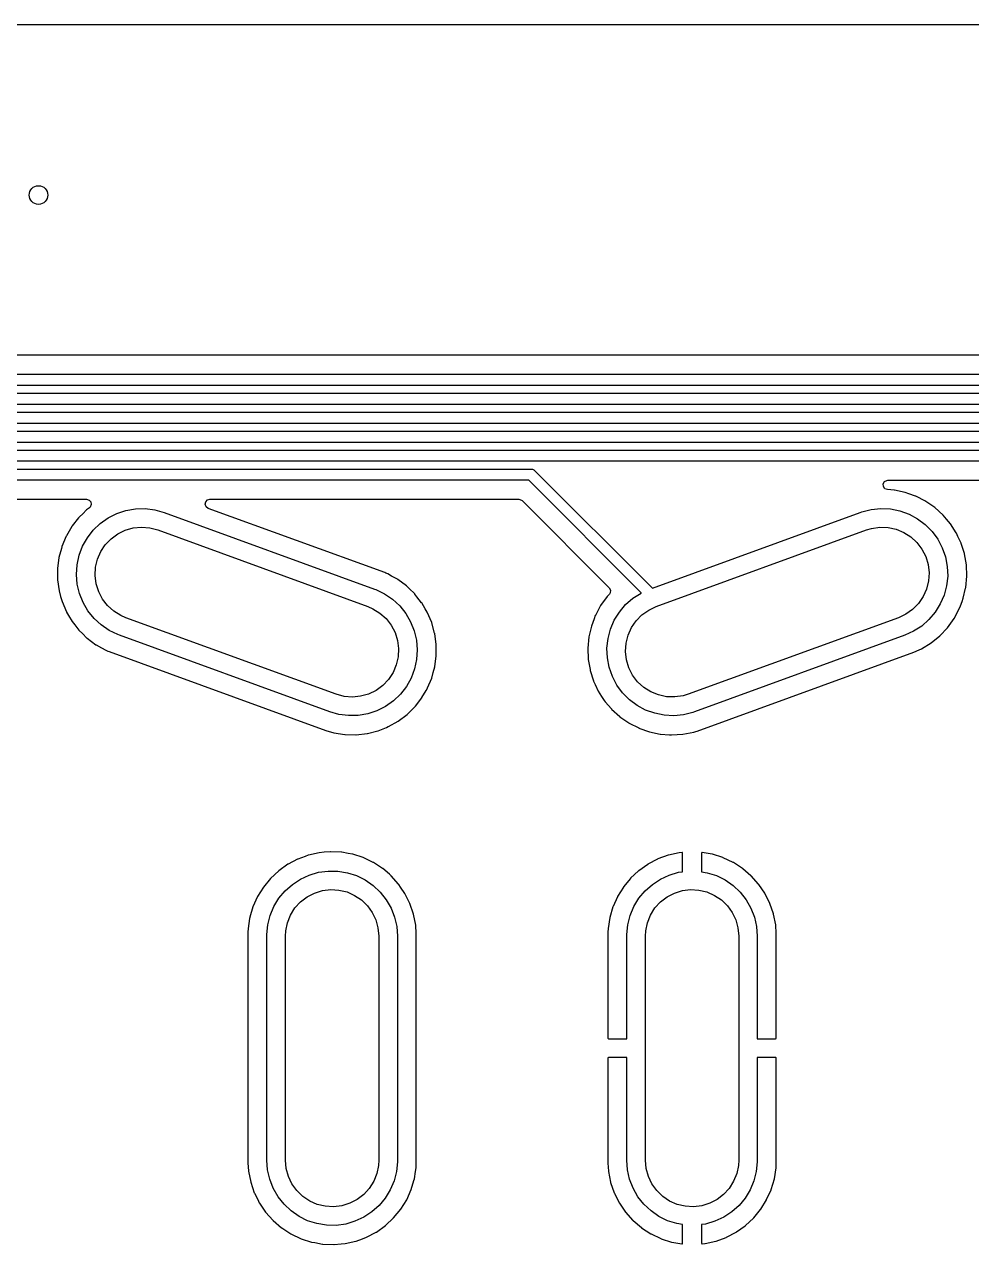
# Model space of a CAD drawing. Extents: x 14 to 417, y -165 to -100.
# Drawn here: x 253.62 to 279.02, y -132.26 to -99.57 of the extents above; entities that cross this region are included whole.
import ezdxf

# ---------------------------------------------------------------- set-up
doc = ezdxf.new("R2010")
doc.units = 0
doc.layers.add('BLACK', color=7, linetype='CONTINUOUS')

msp = doc.modelspace()

# ---------------------------------------------------------------- linework, layer by layer
at = {"layer": 'BLACK', "linetype": 'CONTINUOUS'}
for p, q in [((242.616, -99.5685), (290.785, -99.5685)), ((380.455, -108.434), (219.182, -108.434)), ((219.1, -108.943), (380.492, -108.943)), ((380.43, -109.243), (219.163, -109.243)), ((219.299, -109.451), (374.289, -109.451)), ((374.227, -109.751), (219.361, -109.751)), ((219.497, -109.959), (341.884, -109.959)), ((341.822, -110.259), (219.559, -110.259)), ((219.696, -110.467), (316.992, -110.467)), ((316.93, -110.767), (219.758, -110.767)), ((219.894, -110.975), (292.1, -110.975)), ((292.038, -111.275), (219.956, -111.275)), ((220.092, -111.483), (267.208, -111.483)), ((267.208, -111.483), (267.227, -111.488)), ((267.227, -111.488), (267.247, -111.488)), ((267.247, -111.488), (267.264, -111.498)), ((267.146, -111.783), (220.155, -111.783)), ((270.164, -114.801), (267.146, -111.783)), ((267.264, -111.498), (267.283, -111.503)), ((267.283, -111.503), (267.297, -111.517)), ((267.297, -111.517), (267.314, -111.527)), ((267.314, -111.527), (270.461, -114.673)), ((276.686, -111.82), (276.748, -111.786)), ((276.748, -111.786), (276.775, -111.783)), ((276.775, -111.783), (281.996, -111.783)), ((276.652, -111.882), (276.686, -111.82)), ((276.657, -111.953), (276.652, -111.882)), ((276.699, -112.01), (276.657, -111.953)), ((276.766, -112.035), (276.699, -112.01)), ((276.942, -112.048), (276.766, -112.035)), ((276.946, -112.048), (276.942, -112.048)), ((276.942, -112.048), (276.942, -112.048)), ((276.95, -112.049), (276.946, -112.048)), ((277.236, -112.109), (276.95, -112.049)), ((276.95, -112.049), (276.95, -112.049)), ((277.24, -112.11), (277.236, -112.109)), ((277.236, -112.109), (277.236, -112.109)), ((277.335, -112.143), (277.24, -112.11)), ((252.715, -112.291), (255.291, -112.291)), ((255.291, -112.291), (255.36, -112.312)), ((255.36, -112.312), (255.406, -112.365)), ((255.416, -112.435), (255.387, -112.5)), ((255.406, -112.365), (255.416, -112.435)), ((258.471, -112.427), (258.485, -112.358)), ((258.496, -112.494), (258.471, -112.427)), ((258.485, -112.358), (258.535, -112.307)), ((258.535, -112.307), (258.596, -112.291)), ((258.596, -112.291), (266.883, -112.291)), ((266.883, -112.291), (266.951, -112.312)), ((266.951, -112.312), (266.972, -112.328)), ((266.972, -112.328), (269.305, -114.661)), ((277.518, -112.208), (277.335, -112.143)), ((277.523, -112.209), (277.518, -112.208)), ((277.527, -112.211), (277.523, -112.209)), ((277.786, -112.344), (277.527, -112.211)), ((277.527, -112.211), (277.527, -112.211)), ((277.79, -112.346), (277.786, -112.344)), ((277.794, -112.348), (277.79, -112.346)), ((278.034, -112.514), (277.794, -112.348)), ((277.794, -112.348), (277.794, -112.348)), ((255.074, -112.79), (254.905, -113.008)), ((255.076, -112.787), (255.074, -112.79)), ((255.074, -112.79), (255.074, -112.79)), ((255.101, -112.762), (255.076, -112.787)), ((255.185, -112.68), (255.101, -112.762)), ((255.29, -112.576), (255.185, -112.68)), ((255.367, -112.518), (255.29, -112.576)), ((255.387, -112.5), (255.367, -112.518)), ((255.656, -112.94), (255.868, -112.79)), ((255.868, -112.79), (256.099, -112.673)), ((256.099, -112.673), (256.346, -112.592)), ((256.346, -112.592), (256.601, -112.548)), ((256.601, -112.548), (256.861, -112.542)), ((256.861, -112.542), (257.118, -112.575)), ((257.118, -112.575), (257.367, -112.645)), ((257.367, -112.645), (263.006, -114.698)), ((258.553, -112.536), (258.496, -112.494)), ((263.283, -114.257), (258.553, -112.536)), ((270.461, -114.673), (276.033, -112.645)), ((276.033, -112.645), (276.076, -112.63)), ((276.076, -112.63), (276.327, -112.567)), ((276.327, -112.567), (276.585, -112.541)), ((276.585, -112.541), (276.844, -112.553)), ((276.844, -112.553), (277.099, -112.604)), ((277.099, -112.604), (277.343, -112.691)), ((277.343, -112.691), (277.571, -112.814)), ((278.037, -112.516), (278.034, -112.514)), ((278.034, -112.514), (278.034, -112.514)), ((278.259, -112.718), (278.037, -112.516)), ((278.262, -112.721), (278.259, -112.718)), ((278.352, -112.827), (278.262, -112.721)), ((278.262, -112.721), (278.262, -112.721)), ((254.855, -113.088), (254.747, -113.274)), ((254.892, -113.024), (254.855, -113.088)), ((254.905, -113.008), (254.892, -113.024)), ((255.31, -113.324), (255.468, -113.119)), ((255.468, -113.119), (255.656, -112.94)), ((256.125, -113.218), (256.325, -113.121)), ((256.325, -113.121), (256.539, -113.061)), ((256.539, -113.061), (256.76, -113.04)), ((256.76, -113.04), (256.982, -113.058)), ((256.982, -113.058), (257.196, -113.115)), ((257.196, -113.115), (262.835, -115.167)), ((270.565, -115.167), (276.204, -113.115)), ((276.204, -113.115), (276.341, -113.074)), ((276.341, -113.074), (276.561, -113.042)), ((276.561, -113.042), (276.783, -113.049)), ((276.783, -113.049), (277.001, -113.096)), ((277.001, -113.096), (277.206, -113.18)), ((277.571, -112.814), (277.779, -112.969)), ((277.779, -112.969), (277.962, -113.153)), ((278.453, -112.947), (278.352, -112.827)), ((278.455, -112.95), (278.453, -112.947)), ((278.612, -113.196), (278.455, -112.95)), ((254.741, -113.283), (254.626, -113.56)), ((254.747, -113.274), (254.741, -113.283)), ((255.183, -113.55), (255.31, -113.324)), ((255.792, -113.51), (255.946, -113.349)), ((255.946, -113.349), (256.125, -113.218)), ((277.206, -113.18), (277.394, -113.3)), ((277.394, -113.3), (277.557, -113.45)), ((277.962, -113.153), (278.115, -113.363)), ((278.115, -113.363), (278.236, -113.592)), ((278.615, -113.199), (278.612, -113.196)), ((278.612, -113.196), (278.612, -113.196)), ((278.656, -113.287), (278.615, -113.199)), ((278.74, -113.468), (278.656, -113.287)), ((254.613, -113.609), (254.548, -113.85)), ((254.625, -113.565), (254.613, -113.609)), ((254.626, -113.56), (254.625, -113.565)), ((254.625, -113.565), (254.625, -113.565)), ((255.091, -113.793), (255.183, -113.55)), ((255.581, -113.9), (255.669, -113.695)), ((255.669, -113.695), (255.792, -113.51)), ((277.557, -113.45), (277.691, -113.628)), ((277.691, -113.628), (277.792, -113.826)), ((278.236, -113.592), (278.321, -113.837)), ((278.741, -113.471), (278.74, -113.468)), ((278.74, -113.468), (278.74, -113.468)), ((278.743, -113.475), (278.741, -113.471)), ((278.828, -113.747), (278.743, -113.475)), ((278.743, -113.475), (278.743, -113.475)), ((278.831, -113.758), (278.828, -113.747)), ((278.882, -114.053), (278.831, -113.758)), ((254.548, -113.85), (254.51, -114.148)), ((255.019, -114.305), (255.036, -114.046)), ((255.036, -114.046), (255.091, -113.793)), ((255.531, -114.116), (255.581, -113.9)), ((277.792, -113.826), (277.856, -114.039)), ((277.856, -114.039), (277.881, -114.259)), ((278.321, -113.837), (278.37, -114.092)), ((278.37, -114.092), (278.38, -114.351)), ((278.894, -114.353), (278.882, -114.053)), ((254.51, -114.148), (254.51, -114.246)), ((254.51, -114.246), (254.511, -114.439)), ((255.04, -114.564), (255.019, -114.305)), ((255.52, -114.338), (255.531, -114.116)), ((255.548, -114.558), (255.52, -114.338)), ((263.284, -114.258), (263.283, -114.257)), ((263.283, -114.257), (263.283, -114.257)), ((263.285, -114.258), (263.284, -114.258)), ((263.315, -114.271), (263.285, -114.258)), ((263.285, -114.258), (263.285, -114.258)), ((263.371, -114.294), (263.315, -114.271)), ((263.47, -114.349), (263.371, -114.294)), ((263.63, -114.437), (263.47, -114.349)), ((277.881, -114.259), (277.866, -114.481)), ((278.38, -114.351), (278.352, -114.609)), ((278.866, -114.652), (278.894, -114.353)), ((254.511, -114.439), (254.511, -114.448)), ((254.511, -114.448), (254.552, -114.745)), ((254.552, -114.745), (254.553, -114.749)), ((254.553, -114.749), (254.553, -114.749)), ((254.553, -114.749), (254.593, -114.896)), ((255.1, -114.816), (255.04, -114.564)), ((255.615, -114.77), (255.548, -114.558)), ((263.006, -114.698), (263.048, -114.714)), ((263.048, -114.714), (263.282, -114.827)), ((263.633, -114.439), (263.63, -114.437)), ((263.63, -114.437), (263.63, -114.437)), ((263.637, -114.442), (263.633, -114.439)), ((263.871, -114.616), (263.637, -114.442)), ((263.637, -114.442), (263.637, -114.442)), ((263.874, -114.618), (263.871, -114.616)), ((263.871, -114.616), (263.871, -114.616)), ((263.877, -114.621), (263.874, -114.618)), ((263.936, -114.679), (263.877, -114.621)), ((263.877, -114.621), (263.877, -114.621)), ((264.089, -114.827), (263.936, -114.679)), ((269.305, -114.661), (269.339, -114.724)), ((269.339, -114.724), (269.334, -114.795)), ((277.813, -114.697), (277.722, -114.9)), ((277.866, -114.481), (277.813, -114.697)), ((278.352, -114.609), (278.286, -114.86)), ((278.798, -114.944), (278.86, -114.674)), ((278.86, -114.674), (278.865, -114.656)), ((278.865, -114.656), (278.866, -114.652)), ((254.593, -114.896), (254.631, -115.034)), ((254.631, -115.034), (254.749, -115.311)), ((255.196, -115.057), (255.1, -114.816)), ((255.327, -115.281), (255.196, -115.057)), ((255.718, -114.967), (255.615, -114.77)), ((255.855, -115.142), (255.718, -114.967)), ((263.282, -114.827), (263.496, -114.972)), ((263.496, -114.972), (263.687, -115.149)), ((264.092, -114.831), (264.089, -114.827)), ((264.148, -114.903), (264.092, -114.831)), ((264.092, -114.831), (264.092, -114.831)), ((264.275, -115.063), (264.148, -114.903)), ((264.277, -115.067), (264.275, -115.063)), ((264.373, -115.229), (264.277, -115.067)), ((264.277, -115.067), (264.277, -115.067)), ((269.249, -114.899), (269.073, -115.143)), ((269.252, -114.896), (269.249, -114.899)), ((269.308, -114.837), (269.252, -114.896)), ((269.252, -114.896), (269.252, -114.896)), ((269.334, -114.795), (269.308, -114.837)), ((269.745, -115.115), (269.94, -114.944)), ((269.94, -114.944), (270.158, -114.804)), ((270.158, -114.804), (270.164, -114.801)), ((277.597, -115.083), (277.441, -115.242)), ((277.722, -114.9), (277.597, -115.083)), ((278.286, -114.86), (278.183, -115.098)), ((278.722, -115.146), (278.766, -115.03)), ((278.766, -115.03), (278.798, -114.944)), ((254.749, -115.311), (254.751, -115.314)), ((254.751, -115.314), (254.751, -115.314)), ((254.751, -115.314), (254.808, -115.411)), ((254.808, -115.411), (254.901, -115.569)), ((255.489, -115.483), (255.327, -115.281)), ((256.02, -115.291), (255.855, -115.142)), ((256.209, -115.408), (256.02, -115.291)), ((256.341, -115.465), (256.209, -115.408)), ((262.835, -115.167), (262.967, -115.224)), ((262.967, -115.224), (263.156, -115.341)), ((263.156, -115.341), (263.321, -115.49)), ((263.687, -115.149), (263.849, -115.351)), ((263.849, -115.351), (263.98, -115.575)), ((264.427, -115.321), (264.373, -115.229)), ((264.545, -115.598), (264.427, -115.321)), ((268.93, -115.411), (268.899, -115.493)), ((268.932, -115.407), (268.93, -115.411)), ((268.93, -115.411), (268.93, -115.411)), ((269.073, -115.143), (268.932, -115.407)), ((269.441, -115.534), (269.577, -115.313)), ((269.577, -115.313), (269.745, -115.115)), ((270.027, -115.549), (270.183, -115.39)), ((270.183, -115.39), (270.364, -115.262)), ((270.364, -115.262), (270.565, -115.167)), ((277.26, -115.37), (277.059, -115.465)), ((277.441, -115.242), (277.26, -115.37)), ((278.047, -115.319), (277.879, -115.517)), ((278.183, -115.098), (278.047, -115.319)), ((278.551, -115.489), (278.692, -115.225)), ((278.692, -115.225), (278.722, -115.146)), ((254.901, -115.569), (254.972, -115.659)), ((254.972, -115.659), (255.084, -115.801)), ((255.68, -115.66), (255.489, -115.483)), ((255.894, -115.805), (255.68, -115.66)), ((261.98, -117.517), (256.341, -115.465)), ((263.321, -115.49), (263.458, -115.665)), ((263.458, -115.665), (263.561, -115.862)), ((263.98, -115.575), (264.076, -115.816)), ((264.546, -115.602), (264.545, -115.598)), ((264.623, -115.883), (264.546, -115.602)), ((264.546, -115.602), (264.546, -115.602)), ((268.826, -115.688), (268.758, -115.98)), ((268.899, -115.493), (268.826, -115.688)), ((269.338, -115.772), (269.441, -115.534)), ((269.811, -115.935), (269.902, -115.732)), ((269.902, -115.732), (270.027, -115.549)), ((277.059, -115.465), (271.42, -117.517)), ((277.684, -115.688), (277.466, -115.828)), ((277.879, -115.517), (277.684, -115.688)), ((278.172, -115.948), (278.372, -115.736)), ((278.372, -115.736), (278.375, -115.733)), ((278.372, -115.736), (278.372, -115.736)), ((278.375, -115.733), (278.551, -115.489)), ((255.084, -115.801), (255.084, -115.801)), ((255.084, -115.801), (255.087, -115.805)), ((255.087, -115.805), (255.176, -115.891)), ((255.176, -115.891), (255.299, -116.011)), ((255.299, -116.011), (255.299, -116.011)), ((255.299, -116.011), (255.302, -116.014)), ((255.302, -116.014), (255.305, -116.016)), ((255.305, -116.016), (255.305, -116.016)), ((255.305, -116.016), (255.539, -116.19)), ((256.128, -115.918), (255.894, -115.805)), ((256.17, -115.934), (256.128, -115.918)), ((261.809, -117.987), (256.17, -115.934)), ((263.561, -115.862), (263.628, -116.074)), ((264.076, -115.816), (264.136, -116.068)), ((264.624, -115.887), (264.623, -115.883)), ((264.623, -115.883), (264.623, -115.883)), ((264.665, -116.184), (264.624, -115.887)), ((268.758, -115.98), (268.73, -116.279)), ((269.244, -116.281), (269.272, -116.023)), ((269.272, -116.023), (269.338, -115.772)), ((269.758, -116.151), (269.811, -115.935)), ((277.23, -115.934), (271.591, -117.987)), ((277.466, -115.828), (277.23, -115.934)), ((277.936, -116.14), (278.169, -115.951)), ((278.169, -115.951), (278.172, -115.948)), ((255.539, -116.19), (255.539, -116.19)), ((255.539, -116.19), (255.543, -116.193)), ((255.543, -116.193), (255.546, -116.195)), ((255.546, -116.195), (255.546, -116.195)), ((255.546, -116.195), (255.686, -116.272)), ((255.686, -116.272), (255.805, -116.338)), ((255.805, -116.338), (255.861, -116.361)), ((255.861, -116.361), (255.891, -116.374)), ((255.891, -116.374), (255.891, -116.374)), ((255.891, -116.374), (255.892, -116.374)), ((255.892, -116.374), (255.893, -116.375)), ((255.893, -116.375), (255.893, -116.375)), ((255.893, -116.375), (261.704, -118.49)), ((263.628, -116.074), (263.656, -116.294)), ((263.656, -116.294), (263.645, -116.516)), ((264.136, -116.068), (264.157, -116.327)), ((264.157, -116.327), (264.14, -116.586)), ((264.665, -116.188), (264.665, -116.184)), ((264.665, -116.282), (264.665, -116.188)), ((264.665, -116.188), (264.665, -116.188)), ((264.666, -116.484), (264.665, -116.282)), ((268.73, -116.279), (268.742, -116.579)), ((269.254, -116.54), (269.244, -116.281)), ((269.743, -116.373), (269.758, -116.151)), ((269.768, -116.593), (269.743, -116.373)), ((271.662, -118.502), (277.473, -116.387)), ((277.473, -116.387), (277.475, -116.386)), ((277.473, -116.387), (277.473, -116.387)), ((277.475, -116.386), (277.477, -116.385)), ((277.477, -116.385), (277.617, -116.323)), ((277.477, -116.385), (277.477, -116.385)), ((277.617, -116.323), (277.68, -116.296)), ((277.68, -116.296), (277.936, -116.14)), ((263.645, -116.516), (263.595, -116.732)), ((264.14, -116.586), (264.085, -116.839)), ((264.628, -116.782), (264.666, -116.484)), ((268.742, -116.579), (268.742, -116.583)), ((268.742, -116.583), (268.79, -116.855)), ((269.303, -116.795), (269.254, -116.54)), ((269.832, -116.806), (269.768, -116.593)), ((263.507, -116.937), (263.384, -117.122)), ((263.595, -116.732), (263.507, -116.937)), ((264.085, -116.839), (263.993, -117.082)), ((264.555, -117.051), (264.587, -116.933)), ((264.587, -116.933), (264.628, -116.782)), ((268.79, -116.855), (268.793, -116.874)), ((268.793, -116.874), (268.794, -116.878)), ((268.794, -116.878), (268.794, -116.878)), ((268.794, -116.878), (268.881, -117.157)), ((269.388, -117.04), (269.303, -116.795)), ((269.509, -117.269), (269.388, -117.04)), ((269.933, -117.004), (269.832, -116.806)), ((270.067, -117.182), (269.933, -117.004)), ((263.23, -117.283), (263.051, -117.414)), ((263.384, -117.122), (263.23, -117.283)), ((263.866, -117.308), (263.708, -117.513)), ((263.993, -117.082), (263.866, -117.308)), ((264.395, -117.416), (264.432, -117.352)), ((264.432, -117.352), (264.435, -117.349)), ((264.432, -117.352), (264.432, -117.352)), ((264.435, -117.349), (264.436, -117.344)), ((264.436, -117.344), (264.546, -117.082)), ((264.546, -117.082), (264.55, -117.072)), ((264.55, -117.072), (264.555, -117.051)), ((268.881, -117.157), (268.883, -117.161)), ((268.883, -117.161), (268.884, -117.164)), ((268.884, -117.164), (268.884, -117.164)), ((268.884, -117.164), (268.925, -117.252)), ((268.925, -117.252), (269.009, -117.433)), ((269.662, -117.479), (269.509, -117.269)), ((270.23, -117.332), (270.067, -117.182)), ((270.418, -117.452), (270.23, -117.332)), ((262.194, -117.574), (261.98, -117.517)), ((262.416, -117.592), (262.194, -117.574)), ((262.637, -117.571), (262.416, -117.592)), ((262.851, -117.511), (262.637, -117.571)), ((263.051, -117.414), (262.851, -117.511)), ((263.52, -117.692), (263.308, -117.842)), ((263.708, -117.513), (263.52, -117.692)), ((264.109, -117.833), (264.281, -117.611)), ((264.281, -117.611), (264.284, -117.608)), ((264.281, -117.611), (264.281, -117.611)), ((264.284, -117.608), (264.395, -117.416)), ((269.009, -117.433), (269.012, -117.436)), ((269.012, -117.436), (269.012, -117.436)), ((269.012, -117.436), (269.099, -117.573)), ((269.099, -117.573), (269.171, -117.685)), ((269.171, -117.685), (269.197, -117.716)), ((269.845, -117.663), (269.662, -117.479)), ((270.053, -117.818), (269.845, -117.663)), ((270.623, -117.536), (270.418, -117.452)), ((270.841, -117.583), (270.623, -117.536)), ((271.063, -117.59), (270.841, -117.583)), ((271.283, -117.558), (271.063, -117.59)), ((271.42, -117.517), (271.283, -117.558)), ((262.058, -118.057), (261.809, -117.987)), ((263.077, -117.959), (262.83, -118.04)), ((263.308, -117.842), (263.077, -117.959)), ((263.886, -118.056), (264.1, -117.845)), ((264.1, -117.845), (264.109, -117.833)), ((269.197, -117.716), (269.362, -117.911)), ((269.362, -117.911), (269.362, -117.911)), ((269.362, -117.911), (269.365, -117.914)), ((269.365, -117.914), (269.587, -118.116)), ((270.281, -117.941), (270.053, -117.818)), ((270.525, -118.028), (270.281, -117.941)), ((271.548, -118.002), (271.297, -118.065)), ((271.591, -117.987), (271.548, -118.002)), ((262.315, -118.09), (262.058, -118.057)), ((262.575, -118.084), (262.315, -118.09)), ((262.83, -118.04), (262.575, -118.084)), ((263.389, -118.381), (263.643, -118.238)), ((263.643, -118.238), (263.647, -118.236)), ((263.643, -118.238), (263.643, -118.238)), ((263.647, -118.236), (263.886, -118.056)), ((269.587, -118.116), (269.59, -118.118)), ((269.59, -118.118), (269.59, -118.118)), ((269.59, -118.118), (269.83, -118.284)), ((269.83, -118.284), (269.83, -118.284)), ((269.83, -118.284), (269.834, -118.286)), ((269.834, -118.286), (269.838, -118.288)), ((269.838, -118.288), (270.097, -118.421)), ((270.78, -118.079), (270.525, -118.028)), ((271.039, -118.091), (270.78, -118.079)), ((271.297, -118.065), (271.039, -118.091)), ((261.704, -118.49), (261.704, -118.49)), ((261.704, -118.49), (261.706, -118.49)), ((261.706, -118.49), (261.708, -118.491)), ((261.708, -118.491), (261.708, -118.491)), ((261.708, -118.491), (261.917, -118.552)), ((261.917, -118.552), (261.917, -118.552)), ((261.917, -118.552), (261.921, -118.553)), ((261.921, -118.553), (262.218, -118.598)), ((262.218, -118.598), (262.222, -118.598)), ((262.222, -118.598), (262.513, -118.603)), ((262.513, -118.603), (262.518, -118.603)), ((262.518, -118.603), (262.522, -118.602)), ((262.522, -118.602), (262.812, -118.569)), ((262.522, -118.602), (262.522, -118.602)), ((262.812, -118.569), (262.816, -118.568)), ((262.816, -118.568), (262.82, -118.567)), ((262.82, -118.567), (263.102, -118.496)), ((263.102, -118.496), (263.107, -118.495)), ((263.102, -118.496), (263.102, -118.496)), ((263.107, -118.495), (263.33, -118.405)), ((263.33, -118.405), (263.381, -118.385)), ((263.381, -118.385), (263.385, -118.383)), ((263.381, -118.385), (263.381, -118.385)), ((263.385, -118.383), (263.389, -118.381)), ((263.389, -118.381), (263.389, -118.381)), ((270.097, -118.421), (270.097, -118.421)), ((270.097, -118.421), (270.101, -118.423)), ((270.101, -118.423), (270.384, -118.522)), ((270.384, -118.522), (270.388, -118.523)), ((270.388, -118.523), (270.388, -118.523)), ((270.388, -118.523), (270.674, -118.583)), ((270.674, -118.583), (270.674, -118.583)), ((270.674, -118.583), (270.678, -118.584)), ((270.678, -118.584), (270.682, -118.584)), ((270.682, -118.584), (270.682, -118.584)), ((270.682, -118.584), (270.92, -118.601)), ((270.92, -118.601), (270.977, -118.606)), ((270.977, -118.606), (271.277, -118.588)), ((271.277, -118.588), (271.571, -118.531)), ((271.571, -118.531), (271.625, -118.514)), ((271.625, -118.514), (271.659, -118.503)), ((271.659, -118.503), (271.661, -118.502)), ((271.659, -118.503), (271.659, -118.503)), ((271.661, -118.502), (271.662, -118.502)), ((271.662, -118.502), (271.662, -118.502)), ((260.95, -121.934), (260.692, -122.07)), ((260.953, -121.932), (260.95, -121.934)), ((260.95, -121.934), (260.95, -121.934)), ((261.148, -121.86), (260.953, -121.932)), ((261.231, -121.83), (261.148, -121.86)), ((261.235, -121.829), (261.231, -121.83)), ((261.231, -121.83), (261.231, -121.83)), ((261.239, -121.828), (261.235, -121.829)), ((261.524, -121.764), (261.239, -121.828)), ((261.239, -121.828), (261.239, -121.828)), ((261.528, -121.763), (261.524, -121.764)), ((261.524, -121.764), (261.524, -121.764)), ((261.663, -121.751), (261.528, -121.763)), ((261.822, -121.737), (261.663, -121.751)), ((261.827, -121.737), (261.822, -121.737)), ((261.822, -121.737), (261.822, -121.737)), ((261.831, -121.737), (261.827, -121.737)), ((262.122, -121.75), (261.831, -121.737)), ((261.831, -121.737), (261.831, -121.737)), ((262.126, -121.751), (262.122, -121.75)), ((262.122, -121.75), (262.122, -121.75)), ((262.13, -121.751), (262.126, -121.751)), ((262.308, -121.783), (262.13, -121.751)), ((262.13, -121.751), (262.13, -121.751)), ((262.422, -121.804), (262.308, -121.783)), ((262.426, -121.805), (262.422, -121.804)), ((262.703, -121.894), (262.426, -121.805)), ((262.426, -121.805), (262.426, -121.805)), ((262.707, -121.895), (262.703, -121.894)), ((262.703, -121.894), (262.703, -121.894)), ((262.978, -122.024), (262.707, -121.895)), ((270.602, -121.935), (270.344, -122.071)), ((270.609, -121.931), (270.602, -121.935)), ((270.883, -121.83), (270.609, -121.931)), ((270.891, -121.828), (270.883, -121.83)), ((271.176, -121.764), (270.891, -121.828)), ((271.184, -121.763), (271.176, -121.764)), ((271.256, -121.757), (271.184, -121.763)), ((271.268, -121.759), (271.256, -121.757)), ((271.272, -121.774), (271.268, -121.759)), ((271.272, -122.273), (271.272, -121.774)), ((271.785, -121.756), (271.78, -121.771)), ((271.78, -121.771), (271.78, -122.273)), ((271.798, -121.755), (271.785, -121.756)), ((272.069, -121.803), (271.798, -121.755)), ((272.077, -121.805), (272.069, -121.803)), ((272.355, -121.895), (272.077, -121.805)), ((272.363, -121.898), (272.355, -121.895)), ((272.626, -122.023), (272.363, -121.898)), ((260.443, -122.246), (260.224, -122.45)), ((260.688, -122.072), (260.443, -122.246)), ((260.692, -122.07), (260.688, -122.072)), ((261.51, -122.288), (261.767, -122.253)), ((261.767, -122.253), (262.027, -122.257)), ((262.027, -122.257), (262.283, -122.298)), ((262.982, -122.026), (262.978, -122.024)), ((263.226, -122.185), (262.982, -122.026)), ((262.982, -122.026), (262.982, -122.026)), ((263.23, -122.188), (263.226, -122.185)), ((263.226, -122.185), (263.226, -122.185)), ((263.233, -122.19), (263.23, -122.188)), ((263.41, -122.341), (263.233, -122.19)), ((263.233, -122.19), (263.233, -122.19)), ((270.093, -122.249), (269.879, -122.448)), ((270.099, -122.244), (270.093, -122.249)), ((270.337, -122.075), (270.099, -122.244)), ((270.344, -122.071), (270.337, -122.075)), ((271.162, -122.288), (271.272, -122.273)), ((271.78, -122.273), (271.935, -122.298)), ((272.634, -122.027), (272.626, -122.023)), ((272.878, -122.186), (272.634, -122.027)), ((272.885, -122.191), (272.878, -122.186)), ((273.106, -122.38), (272.885, -122.191)), ((260.224, -122.45), (260.034, -122.682)), ((260.809, -122.612), (261.026, -122.469)), ((261.026, -122.469), (261.261, -122.361)), ((261.261, -122.361), (261.51, -122.288)), ((262.283, -122.298), (262.53, -122.377)), ((262.53, -122.377), (262.762, -122.492)), ((262.762, -122.492), (262.975, -122.64)), ((263.458, -122.383), (263.41, -122.341)), ((263.658, -122.606), (263.458, -122.383)), ((269.874, -122.454), (269.689, -122.679)), ((269.879, -122.448), (269.874, -122.454)), ((270.461, -122.612), (270.678, -122.469)), ((270.678, -122.469), (270.913, -122.361)), ((270.913, -122.361), (271.162, -122.288)), ((271.935, -122.298), (272.182, -122.377)), ((272.182, -122.377), (272.414, -122.492)), ((272.414, -122.492), (272.627, -122.64)), ((273.112, -122.386), (273.106, -122.38)), ((273.307, -122.604), (273.112, -122.386)), ((273.312, -122.61), (273.307, -122.604)), ((260.034, -122.682), (259.875, -122.937)), ((260.449, -122.984), (260.615, -122.784)), ((260.615, -122.784), (260.809, -122.612)), ((261.204, -122.945), (261.402, -122.843)), ((261.402, -122.843), (261.614, -122.777)), ((261.614, -122.777), (261.835, -122.751)), ((261.835, -122.751), (262.057, -122.763)), ((262.057, -122.763), (262.273, -122.815)), ((262.273, -122.815), (262.476, -122.905)), ((262.476, -122.905), (262.661, -123.029)), ((262.975, -122.64), (263.164, -122.818)), ((263.164, -122.818), (263.325, -123.021)), ((263.66, -122.61), (263.658, -122.606)), ((263.712, -122.686), (263.66, -122.61)), ((263.66, -122.61), (263.66, -122.61)), ((263.826, -122.855), (263.712, -122.686)), ((263.828, -122.858), (263.826, -122.855)), ((263.87, -122.941), (263.828, -122.858)), ((263.828, -122.858), (263.828, -122.858)), ((269.684, -122.686), (269.53, -122.934)), ((269.689, -122.679), (269.684, -122.686)), ((270.101, -122.984), (270.267, -122.784)), ((270.267, -122.784), (270.461, -122.612)), ((270.856, -122.945), (271.054, -122.843)), ((271.054, -122.843), (271.266, -122.777)), ((271.266, -122.777), (271.487, -122.751)), ((271.487, -122.751), (271.709, -122.763)), ((271.709, -122.763), (271.925, -122.815)), ((271.925, -122.815), (272.128, -122.905)), ((272.128, -122.905), (272.313, -123.029)), ((272.627, -122.64), (272.816, -122.818)), ((272.816, -122.818), (272.977, -123.021)), ((273.476, -122.851), (273.312, -122.61)), ((273.48, -122.859), (273.476, -122.851)), ((273.61, -123.119), (273.48, -122.859)), ((259.751, -123.215), (259.67, -123.487)), ((259.752, -123.211), (259.751, -123.215)), ((259.875, -122.937), (259.752, -123.211)), ((260.214, -123.445), (260.315, -123.206)), ((260.315, -123.206), (260.449, -122.984)), ((260.76, -123.433), (260.878, -123.244)), ((260.878, -123.244), (261.028, -123.08)), ((261.028, -123.08), (261.204, -122.945)), ((262.661, -123.029), (262.82, -123.183)), ((262.82, -123.183), (262.95, -123.364)), ((263.325, -123.021), (263.454, -123.247)), ((263.454, -123.247), (263.548, -123.488)), ((263.961, -123.123), (263.87, -122.941)), ((264.058, -123.407), (263.961, -123.123)), ((269.404, -123.215), (269.32, -123.495)), ((269.407, -123.207), (269.404, -123.215)), ((269.526, -122.941), (269.407, -123.207)), ((269.53, -122.934), (269.526, -122.941)), ((269.866, -123.445), (269.967, -123.206)), ((269.967, -123.206), (270.101, -122.984)), ((270.412, -123.433), (270.53, -123.244)), ((270.53, -123.244), (270.68, -123.08)), ((270.68, -123.08), (270.856, -122.945)), ((272.313, -123.029), (272.472, -123.183)), ((272.472, -123.183), (272.602, -123.364)), ((272.977, -123.021), (273.106, -123.247)), ((273.106, -123.247), (273.2, -123.488)), ((273.614, -123.127), (273.61, -123.119)), ((273.709, -123.403), (273.614, -123.127)), ((259.662, -123.528), (259.62, -123.795)), ((259.666, -123.503), (259.662, -123.528)), ((259.667, -123.499), (259.666, -123.503)), ((259.666, -123.503), (259.666, -123.503)), ((259.67, -123.487), (259.667, -123.499)), ((260.151, -123.696), (260.214, -123.445)), ((260.677, -123.639), (260.76, -123.433)), ((262.95, -123.364), (263.046, -123.564)), ((263.046, -123.564), (263.104, -123.779)), ((263.548, -123.488), (263.605, -123.741)), ((264.118, -123.701), (264.058, -123.407)), ((269.319, -123.503), (269.273, -123.791)), ((269.32, -123.495), (269.319, -123.503)), ((269.803, -123.696), (269.866, -123.445)), ((270.329, -123.639), (270.412, -123.433)), ((272.602, -123.364), (272.698, -123.564)), ((272.698, -123.564), (272.756, -123.779)), ((273.2, -123.488), (273.257, -123.741)), ((273.711, -123.411), (273.709, -123.403)), ((273.768, -123.697), (273.711, -123.411)), ((259.62, -123.795), (259.615, -123.889)), ((259.615, -123.889), (259.615, -130.076)), ((260.125, -123.954), (260.151, -123.696)), ((260.624, -124), (260.632, -123.856)), ((260.632, -123.856), (260.677, -123.639)), ((263.104, -123.779), (263.124, -124)), ((263.605, -123.741), (263.624, -124)), ((264.132, -123.924), (264.118, -123.701)), ((269.272, -123.798), (269.268, -123.887)), ((269.268, -123.887), (269.268, -123.89)), ((269.268, -123.89), (269.268, -126.728)), ((269.273, -123.791), (269.272, -123.798)), ((269.777, -123.954), (269.803, -123.696)), ((270.276, -124), (270.284, -123.856)), ((270.284, -123.856), (270.329, -123.639)), ((272.756, -123.779), (272.776, -124)), ((273.257, -123.741), (273.276, -124)), ((273.769, -123.705), (273.768, -123.697)), ((273.784, -123.922), (273.769, -123.705)), ((260.124, -124), (260.125, -123.954)), ((260.124, -130), (260.124, -124)), ((260.624, -130), (260.624, -124)), ((263.124, -124), (263.124, -130)), ((263.624, -124), (263.624, -130)), ((264.132, -130.111), (264.132, -123.924)), ((269.776, -124), (269.777, -123.954)), ((269.776, -126.746), (269.776, -124)), ((270.276, -130), (270.276, -124)), ((272.776, -124), (272.776, -130)), ((273.276, -124), (273.276, -126.746)), ((273.784, -123.926), (273.784, -123.922)), ((273.784, -126.732), (273.784, -123.926)), ((269.268, -126.728), (269.272, -126.743)), ((269.272, -126.743), (269.274, -126.744)), ((269.274, -126.744), (269.282, -126.746)), ((269.282, -126.746), (269.776, -126.746)), ((273.276, -126.746), (273.766, -126.746)), ((273.766, -126.746), (273.781, -126.742)), ((273.781, -126.742), (273.782, -126.74)), ((273.782, -126.74), (273.784, -126.732)), ((269.27, -127.26), (269.268, -127.268)), ((269.268, -127.268), (269.268, -130.074)), ((269.271, -127.258), (269.27, -127.26)), ((269.286, -127.254), (269.271, -127.258)), ((269.776, -127.254), (269.286, -127.254)), ((269.776, -130), (269.776, -127.254)), ((273.77, -127.254), (273.276, -127.254)), ((273.276, -127.254), (273.276, -130)), ((273.778, -127.256), (273.77, -127.254)), ((273.78, -127.257), (273.778, -127.256)), ((273.784, -127.272), (273.78, -127.257)), ((273.784, -130.11), (273.784, -127.272)), ((259.615, -130.076), (259.63, -130.299)), ((260.143, -130.259), (260.124, -130)), ((260.644, -130.221), (260.624, -130)), ((263.124, -130), (263.116, -130.144)), ((263.623, -130.046), (263.597, -130.304)), ((263.624, -130), (263.623, -130.046)), ((264.128, -130.205), (264.132, -130.111)), ((269.268, -130.074), (269.268, -130.078)), ((269.268, -130.078), (269.283, -130.295)), ((269.795, -130.259), (269.776, -130)), ((270.296, -130.221), (270.276, -130)), ((272.776, -130), (272.768, -130.144)), ((273.275, -130.046), (273.249, -130.304)), ((273.276, -130), (273.275, -130.046)), ((273.78, -130.202), (273.784, -130.113)), ((273.784, -130.113), (273.784, -130.11)), ((259.63, -130.299), (259.69, -130.593)), ((260.2, -130.512), (260.143, -130.259)), ((260.702, -130.436), (260.644, -130.221)), ((260.798, -130.636), (260.702, -130.436)), ((263.071, -130.361), (262.988, -130.567)), ((263.116, -130.144), (263.071, -130.361)), ((263.597, -130.304), (263.534, -130.555)), ((264.082, -130.497), (264.113, -130.303)), ((264.113, -130.303), (264.128, -130.205)), ((269.283, -130.295), (269.284, -130.303)), ((269.284, -130.303), (269.341, -130.589)), ((269.852, -130.512), (269.795, -130.259)), ((270.354, -130.436), (270.296, -130.221)), ((270.45, -130.636), (270.354, -130.436)), ((272.723, -130.361), (272.64, -130.567)), ((272.768, -130.144), (272.723, -130.361)), ((273.249, -130.304), (273.186, -130.555)), ((273.733, -130.497), (273.779, -130.209)), ((273.779, -130.209), (273.78, -130.202)), ((259.69, -130.593), (259.787, -130.877)), ((260.294, -130.753), (260.2, -130.512)), ((260.423, -130.979), (260.294, -130.753)), ((260.928, -130.817), (260.798, -130.636)), ((262.87, -130.756), (262.72, -130.92)), ((262.988, -130.567), (262.87, -130.756)), ((263.534, -130.555), (263.433, -130.794)), ((263.996, -130.789), (264.069, -130.544)), ((264.069, -130.544), (264.08, -130.505)), ((264.08, -130.505), (264.081, -130.501)), ((264.08, -130.505), (264.08, -130.505)), ((264.081, -130.501), (264.082, -130.497)), ((269.341, -130.589), (269.343, -130.597)), ((269.343, -130.597), (269.438, -130.873)), ((269.946, -130.753), (269.852, -130.512)), ((270.075, -130.979), (269.946, -130.753)), ((270.58, -130.817), (270.45, -130.636)), ((272.522, -130.756), (272.372, -130.92)), ((272.64, -130.567), (272.522, -130.756)), ((273.186, -130.555), (273.085, -130.794)), ((273.648, -130.785), (273.732, -130.505)), ((273.732, -130.505), (273.733, -130.497)), ((259.787, -130.877), (259.789, -130.881)), ((259.789, -130.881), (259.789, -130.881)), ((259.789, -130.881), (259.878, -131.059)), ((259.878, -131.059), (259.922, -131.145)), ((260.584, -131.182), (260.423, -130.979)), ((261.087, -130.971), (260.928, -130.817)), ((261.272, -131.095), (261.087, -130.971)), ((261.475, -131.185), (261.272, -131.095)), ((262.544, -131.055), (262.346, -131.157)), ((262.72, -130.92), (262.544, -131.055)), ((263.299, -131.016), (263.133, -131.216)), ((263.433, -130.794), (263.299, -131.016)), ((263.714, -131.318), (263.873, -131.063)), ((263.873, -131.063), (263.996, -130.789)), ((269.438, -130.873), (269.442, -130.881)), ((269.442, -130.881), (269.572, -131.141)), ((270.236, -131.182), (270.075, -130.979)), ((270.739, -130.971), (270.58, -130.817)), ((270.924, -131.095), (270.739, -130.971)), ((271.127, -131.185), (270.924, -131.095)), ((272.196, -131.055), (271.998, -131.157)), ((272.372, -130.92), (272.196, -131.055)), ((272.951, -131.016), (272.785, -131.216)), ((273.085, -130.794), (272.951, -131.016)), ((273.368, -131.314), (273.522, -131.066)), ((273.522, -131.066), (273.526, -131.059)), ((273.526, -131.059), (273.645, -130.793)), ((273.645, -130.793), (273.648, -130.785)), ((259.922, -131.145), (259.924, -131.149)), ((259.924, -131.149), (260.036, -131.314)), ((260.036, -131.314), (260.09, -131.394)), ((260.09, -131.394), (260.29, -131.617)), ((260.773, -131.36), (260.584, -131.182)), ((260.986, -131.508), (260.773, -131.36)), ((261.691, -131.237), (261.475, -131.185)), ((261.913, -131.249), (261.691, -131.237)), ((262.134, -131.223), (261.913, -131.249)), ((262.346, -131.157), (262.134, -131.223)), ((262.939, -131.388), (262.722, -131.531)), ((263.133, -131.216), (262.939, -131.388)), ((263.524, -131.55), (263.714, -131.318)), ((269.572, -131.141), (269.576, -131.149)), ((269.576, -131.149), (269.74, -131.39)), ((269.74, -131.39), (269.745, -131.396)), ((269.745, -131.396), (269.94, -131.614)), ((270.425, -131.36), (270.236, -131.182)), ((270.638, -131.508), (270.425, -131.36)), ((271.343, -131.237), (271.127, -131.185)), ((271.565, -131.249), (271.343, -131.237)), ((271.786, -131.223), (271.565, -131.249)), ((271.998, -131.157), (271.786, -131.223)), ((272.591, -131.388), (272.374, -131.531)), ((272.785, -131.216), (272.591, -131.388)), ((273.178, -131.546), (273.363, -131.321)), ((273.363, -131.321), (273.368, -131.314)), ((260.29, -131.617), (260.293, -131.62)), ((260.293, -131.62), (260.293, -131.62)), ((260.293, -131.62), (260.515, -131.81)), ((261.218, -131.623), (260.986, -131.508)), ((261.465, -131.702), (261.218, -131.623)), ((261.721, -131.743), (261.465, -131.702)), ((261.981, -131.747), (261.721, -131.743)), ((262.238, -131.712), (261.981, -131.747)), ((262.487, -131.639), (262.238, -131.712)), ((262.722, -131.531), (262.487, -131.639)), ((263.06, -131.928), (263.305, -131.754)), ((263.305, -131.754), (263.524, -131.55)), ((269.94, -131.614), (269.946, -131.62)), ((269.946, -131.62), (270.167, -131.809)), ((270.87, -131.623), (270.638, -131.508)), ((271.117, -131.702), (270.87, -131.623)), ((271.272, -131.727), (271.117, -131.702)), ((271.272, -132.229), (271.272, -131.727)), ((271.89, -131.712), (271.78, -131.727)), ((271.78, -131.727), (271.78, -132.226)), ((272.139, -131.639), (271.89, -131.712)), ((272.374, -131.531), (272.139, -131.639)), ((272.715, -131.925), (272.953, -131.756)), ((272.953, -131.756), (272.959, -131.751)), ((272.959, -131.751), (273.173, -131.552)), ((273.173, -131.552), (273.178, -131.546)), ((260.515, -131.81), (260.515, -131.81)), ((260.515, -131.81), (260.518, -131.812)), ((260.518, -131.812), (260.522, -131.815)), ((260.522, -131.815), (260.522, -131.815)), ((260.522, -131.815), (260.766, -131.974)), ((260.766, -131.974), (260.766, -131.974)), ((260.766, -131.974), (260.77, -131.976)), ((260.77, -131.976), (261.041, -132.105)), ((262.693, -132.105), (262.795, -132.068)), ((262.795, -132.068), (262.798, -132.066)), ((262.798, -132.066), (263.056, -131.93)), ((262.798, -132.066), (262.798, -132.066)), ((263.056, -131.93), (263.06, -131.928)), ((263.056, -131.93), (263.056, -131.93)), ((270.167, -131.809), (270.174, -131.814)), ((270.174, -131.814), (270.418, -131.973)), ((270.418, -131.973), (270.426, -131.977)), ((270.426, -131.977), (270.689, -132.102)), ((272.169, -132.17), (272.443, -132.069)), ((272.443, -132.069), (272.45, -132.065)), ((272.45, -132.065), (272.708, -131.929)), ((272.708, -131.929), (272.715, -131.925)), ((261.041, -132.105), (261.045, -132.106)), ((261.045, -132.106), (261.045, -132.106)), ((261.045, -132.106), (261.322, -132.195)), ((261.322, -132.195), (261.326, -132.196)), ((261.326, -132.196), (261.407, -132.211)), ((261.407, -132.211), (261.618, -132.249)), ((261.618, -132.249), (261.618, -132.249)), ((261.618, -132.249), (261.622, -132.249)), ((261.622, -132.249), (261.626, -132.25)), ((261.626, -132.25), (261.626, -132.25)), ((261.626, -132.25), (261.917, -132.263)), ((261.917, -132.263), (261.917, -132.263)), ((261.917, -132.263), (261.921, -132.263)), ((261.921, -132.263), (261.926, -132.263)), ((261.926, -132.263), (262.116, -132.246)), ((261.926, -132.263), (261.926, -132.263)), ((262.116, -132.246), (262.22, -132.237)), ((262.22, -132.237), (262.224, -132.236)), ((262.224, -132.236), (262.509, -132.172)), ((262.224, -132.236), (262.224, -132.236)), ((262.509, -132.172), (262.513, -132.171)), ((262.509, -132.172), (262.509, -132.172)), ((262.513, -132.171), (262.518, -132.17)), ((262.518, -132.17), (262.693, -132.105)), ((270.689, -132.102), (270.697, -132.105)), ((270.697, -132.105), (270.975, -132.195)), ((270.975, -132.195), (270.983, -132.197)), ((270.983, -132.197), (271.254, -132.245)), ((271.254, -132.245), (271.267, -132.244)), ((271.267, -132.244), (271.272, -132.229)), ((271.78, -132.226), (271.784, -132.241)), ((271.784, -132.241), (271.796, -132.243)), ((271.796, -132.243), (271.868, -132.237)), ((271.868, -132.237), (271.876, -132.236)), ((271.876, -132.236), (272.161, -132.172)), ((272.161, -132.172), (272.169, -132.17))]:
    msp.add_line(p, q, dxfattribs=at)
at = {"layer": 'BLACK'}
msp.add_circle((254, -104.14), 0.25, dxfattribs=at)

doc.saveas('drawing.dxf')
